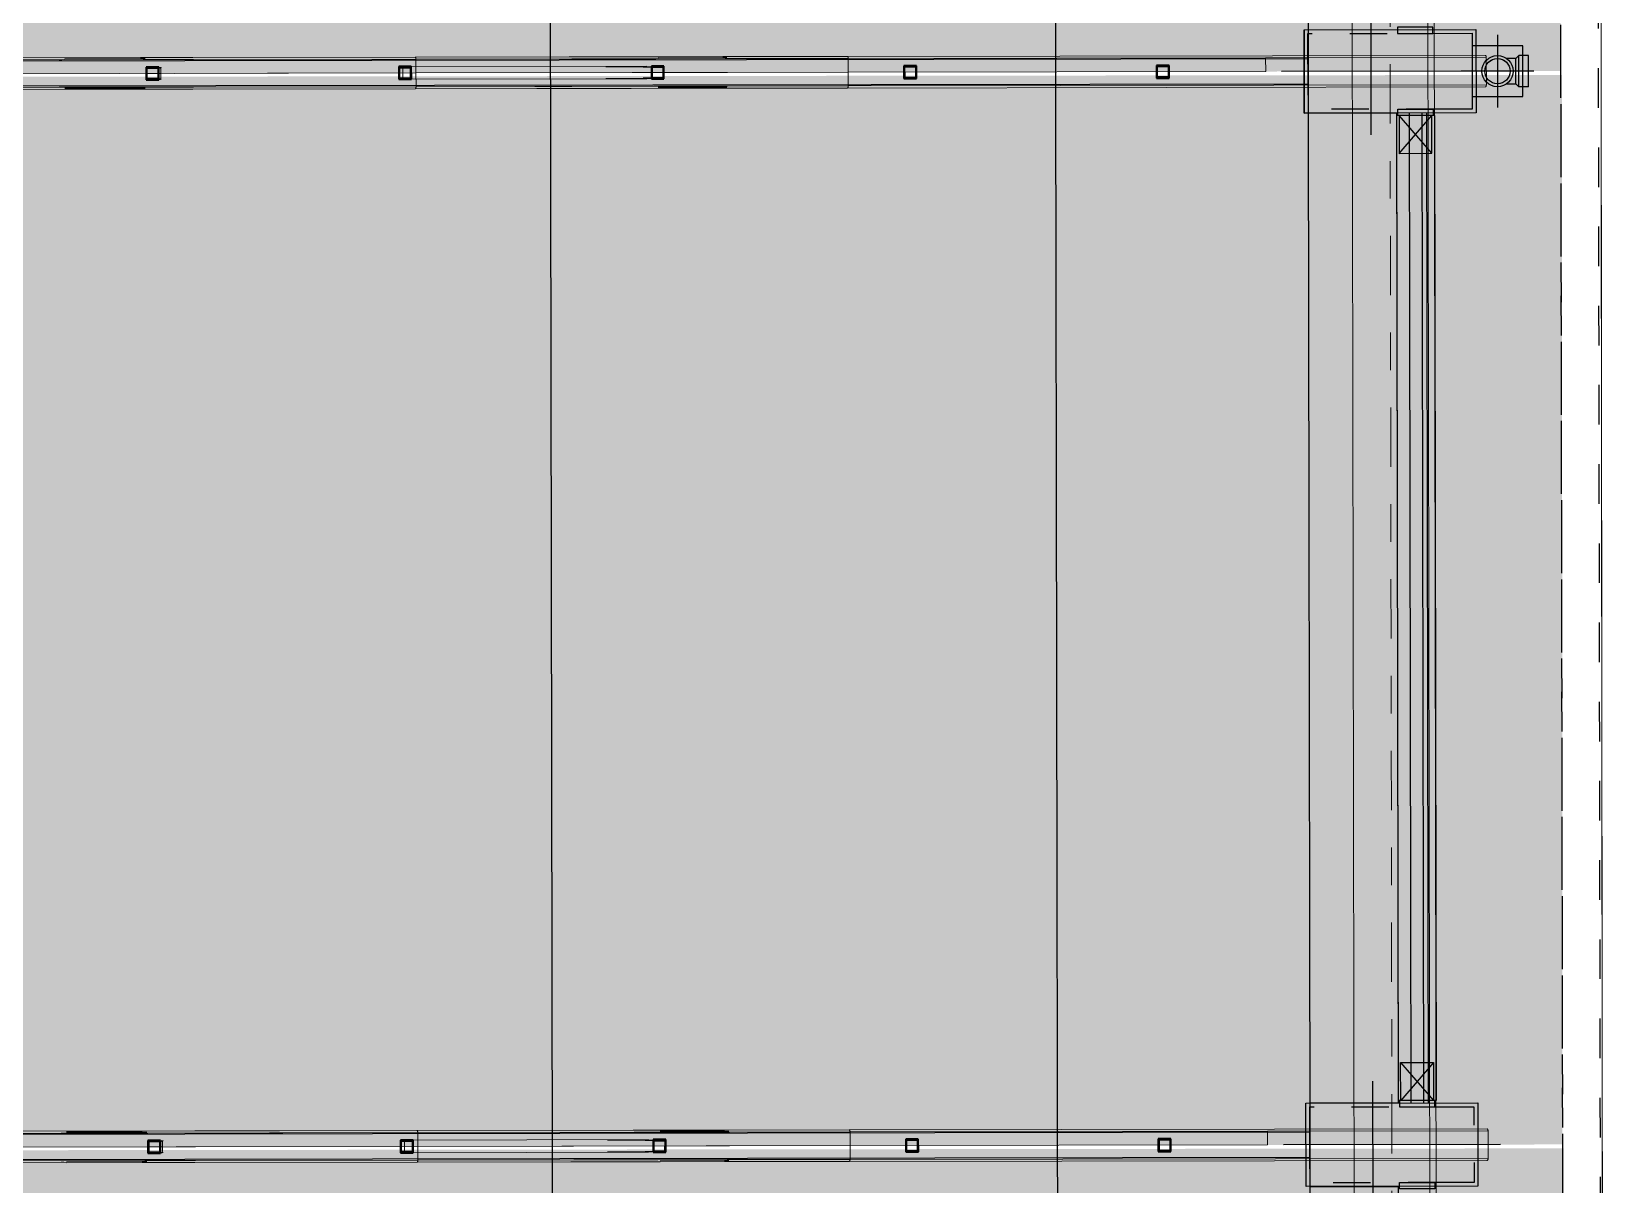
# Model space of a CAD drawing. Header units: inches. Extents: x 1693 to 10990, y 1878 to 5055.
# Drawn here: x 10313.931 to 10318.132, y 4345.15 to 4348.232 of the extents above; entities that cross this region are included whole.
import ezdxf

# ---------------------------------------------------------------- set-up
doc = ezdxf.new("R2010")
doc.units = ezdxf.units.IN
for name, pattern in [('CENTER2', [1.125, 0.75, -0.125, 0.125, -0.125]), ('Punto & Raya', [0.335139, 0.176389, -0.088194, 0, -0.070556]), ('Punto & Rayas', [0.335139, 0.15875, -0.088194, 0, -0.088194]), ('Rayas', [0.211667, 0.105833, -0.105833]), ('Rayas Pequeñas', [0.141111, 0.070556, -0.070556])]:
    doc.linetypes.add(name, pattern=pattern)
for name, color, linetype, lineweight, true_color in [('BLOQUE A-VIGAS_Pluma_Nº__69', 7, 'Continuous', 5, 0x71cebe), ('BLOQUE A-VIGAS_Pluma_Nº__90', 7, 'Continuous', 5, 0x00bfbf), ('BLOQUE E-MOBILIARIO_Pluma_Nº__28', 7, 'Continuous', 35, 0xa80f02), ('CUBIERTA CALAMINON Y TRANSLUCIDO_Pluma_Nº__4', 7, 'Continuous', 13, 0x029e21), ('CUBIERTA CALAMINON Y TRANSLUCIDO_Pluma_Nº__92', 7, 'Continuous', 13, 0xbf8080)]:
    doc.layers.add(name, color=color, linetype=linetype, lineweight=lineweight, true_color=true_color)
doc.layers.add('BLOQUE E-MOBILIARIO', color=7, linetype='Continuous')
doc.layers.add('CUBIERTA CALAMINON Y TRANSLUCIDO_Pluma_Nº__19', color=255, linetype='Continuous', lineweight=0)
doc.layers.add('CUBIERTA CALAMINON Y TRANSLUCIDO_Pluma_Nº__60', color=230, linetype='Continuous', lineweight=25)
pattern_1 = [(45, (0, 0), (-0.079549513, 0.079549513), []), (45, (-0.02652, 0.02652), (-0.079549513, 0.079549513), [])]

# ---------------------------------------------------------------- blocks, each defined once
blk = doc.blocks.new('SHS Conf en Caliente V 23[315]', base_point=(-5.8898, -424.4102))
at = {"layer": 'BLOQUE E-MOBILIARIO', "linetype": 'Continuous', "lineweight": 0, "true_color": 0xffffff}
h = blk.add_hatch(dxfattribs=at)
h.set_pattern_fill('ACERO', style=0, pattern_type=2)
h.set_pattern_definition(pattern_1)
h.paths.add_polyline_path([(-5.858, -424.3947), (-5.9054, -424.3785), (-5.9215, -424.4258), (-5.8742, -424.442)])
h.paths.add_polyline_path([(-5.8619, -424.3965), (-5.8761, -424.4382), (-5.9177, -424.4239), (-5.9035, -424.3823)], flags=0)
at = {"layer": 'BLOQUE E-MOBILIARIO_Pluma_Nº__28', "color": 14, "linetype": 'Rayas Pequeñas', "lineweight": 35, "true_color": 0xa80f02}
for p, q in [((-5.9054, -424.3785), (-5.9215, -424.4258)), ((-5.9177, -424.4239), (-5.9035, -424.3823)), ((-5.858, -424.3947), (-5.9054, -424.3785)), ((-5.9035, -424.3823), (-5.8619, -424.3965)), ((-5.8619, -424.3965), (-5.8761, -424.4382)), ((-5.8742, -424.442), (-5.858, -424.3947)), ((-5.9215, -424.4258), (-5.8742, -424.442)), ((-5.8761, -424.4382), (-5.9177, -424.4239))]:
    blk.add_line(p, q, dxfattribs=at)
blk = doc.blocks.new('SHS Conf en Caliente V 23[316]', base_point=(-4.9434, -424.7334))
at = {"layer": 'BLOQUE E-MOBILIARIO', "linetype": 'Continuous', "lineweight": 0, "true_color": 0xffffff}
h = blk.add_hatch(dxfattribs=at)
h.set_pattern_fill('ACERO', style=0, pattern_type=2)
h.set_pattern_definition(pattern_1)
h.paths.add_polyline_path([(-4.9117, -424.7178), (-4.959, -424.7016), (-4.9752, -424.7489), (-4.9278, -424.7651)])
h.paths.add_polyline_path([(-4.9155, -424.7196), (-4.9297, -424.7613), (-4.9714, -424.7471), (-4.9571, -424.7054)], flags=0)
at = {"layer": 'BLOQUE E-MOBILIARIO_Pluma_Nº__28', "color": 14, "linetype": 'Rayas Pequeñas', "lineweight": 35, "true_color": 0xa80f02}
for p, q in [((-4.959, -424.7016), (-4.9752, -424.7489)), ((-4.9714, -424.7471), (-4.9571, -424.7054)), ((-4.9117, -424.7178), (-4.959, -424.7016)), ((-4.9571, -424.7054), (-4.9155, -424.7196)), ((-4.9155, -424.7196), (-4.9297, -424.7613)), ((-4.9278, -424.7651), (-4.9117, -424.7178)), ((-4.9752, -424.7489), (-4.9278, -424.7651)), ((-4.9297, -424.7613), (-4.9714, -424.7471))]:
    blk.add_line(p, q, dxfattribs=at)
blk = doc.blocks.new('SHS Conf en Caliente V 23[317]', base_point=(-3.9971, -425.0565))
at = {"layer": 'BLOQUE E-MOBILIARIO', "linetype": 'Continuous', "lineweight": 0, "true_color": 0xffffff}
h = blk.add_hatch(dxfattribs=at)
h.set_pattern_fill('ACERO', style=0, pattern_type=2)
h.set_pattern_definition(pattern_1)
h.paths.add_polyline_path([(-3.9653, -425.0409), (-4.0126, -425.0248), (-4.0288, -425.0721), (-3.9815, -425.0882)])
h.paths.add_polyline_path([(-3.9691, -425.0428), (-3.9834, -425.0844), (-4.025, -425.0702), (-4.0108, -425.0286)], flags=0)
at = {"layer": 'BLOQUE E-MOBILIARIO_Pluma_Nº__28', "color": 14, "linetype": 'Rayas Pequeñas', "lineweight": 35, "true_color": 0xa80f02}
for p, q in [((-4.0126, -425.0248), (-4.0288, -425.0721)), ((-4.025, -425.0702), (-4.0108, -425.0286)), ((-3.9653, -425.0409), (-4.0126, -425.0248)), ((-4.0108, -425.0286), (-3.9691, -425.0428)), ((-4.0288, -425.0721), (-3.9815, -425.0882)), ((-3.9834, -425.0844), (-4.025, -425.0702)), ((-3.9691, -425.0428), (-3.9834, -425.0844)), ((-3.9815, -425.0882), (-3.9653, -425.0409))]:
    blk.add_line(p, q, dxfattribs=at)
blk = doc.blocks.new('SHS Conf en Caliente V 23[318]', base_point=(-3.0507, -425.3796))
at = {"layer": 'BLOQUE E-MOBILIARIO', "linetype": 'Continuous', "lineweight": 0, "true_color": 0xffffff}
h = blk.add_hatch(dxfattribs=at)
h.set_pattern_fill('ACERO', style=0, pattern_type=2)
h.set_pattern_definition(pattern_1)
h.paths.add_polyline_path([(-3.019, -425.364), (-3.0663, -425.3479), (-3.0825, -425.3952), (-3.0351, -425.4114)])
h.paths.add_polyline_path([(-3.0228, -425.3659), (-3.037, -425.4075), (-3.0786, -425.3933), (-3.0644, -425.3517)], flags=0)
at = {"layer": 'BLOQUE E-MOBILIARIO_Pluma_Nº__28', "color": 14, "linetype": 'Rayas Pequeñas', "lineweight": 35, "true_color": 0xa80f02}
for p, q in [((-3.0663, -425.3479), (-3.0825, -425.3952)), ((-3.019, -425.364), (-3.0663, -425.3479)), ((-3.0825, -425.3952), (-3.0351, -425.4114)), ((-3.0786, -425.3933), (-3.0644, -425.3517)), ((-3.037, -425.4075), (-3.0786, -425.3933)), ((-3.0644, -425.3517), (-3.0228, -425.3659)), ((-3.0228, -425.3659), (-3.037, -425.4075)), ((-3.0351, -425.4114), (-3.019, -425.364))]:
    blk.add_line(p, q, dxfattribs=at)
blk = doc.blocks.new('SHS Conf en Caliente V 23[319]', base_point=(-2.1044, -425.7027))
at = {"layer": 'BLOQUE E-MOBILIARIO', "linetype": 'Continuous', "lineweight": 0, "true_color": 0xffffff}
h = blk.add_hatch(dxfattribs=at)
h.set_pattern_fill('ACERO', style=0, pattern_type=2)
h.set_pattern_definition(pattern_1)
h.paths.add_polyline_path([(-2.0726, -425.6872), (-2.1199, -425.671), (-2.1361, -425.7183), (-2.0888, -425.7345)])
h.paths.add_polyline_path([(-2.0764, -425.689), (-2.0906, -425.7307), (-2.1323, -425.7165), (-2.1181, -425.6748)], flags=0)
at = {"layer": 'BLOQUE E-MOBILIARIO_Pluma_Nº__28', "color": 14, "linetype": 'Rayas Pequeñas', "lineweight": 35, "true_color": 0xa80f02}
for p, q in [((-2.1199, -425.671), (-2.1361, -425.7183)), ((-2.1361, -425.7183), (-2.0888, -425.7345)), ((-2.1323, -425.7165), (-2.1181, -425.6748)), ((-2.0906, -425.7307), (-2.1323, -425.7165)), ((-2.0726, -425.6872), (-2.1199, -425.671)), ((-2.1181, -425.6748), (-2.0764, -425.689)), ((-2.0764, -425.689), (-2.0906, -425.7307)), ((-2.0888, -425.7345), (-2.0726, -425.6872))]:
    blk.add_line(p, q, dxfattribs=at)
blk = doc.blocks.new('SHS Conf en Caliente V 23[344]', base_point=(-7.2631, -428.4322))
at = {"layer": 'BLOQUE E-MOBILIARIO', "linetype": 'Continuous', "lineweight": 0, "true_color": 0xffffff}
h = blk.add_hatch(dxfattribs=at)
h.set_pattern_fill('ACERO', style=0, pattern_type=2)
h.set_pattern_definition(pattern_1)
h.paths.add_polyline_path([(-7.2313, -428.4167), (-7.2787, -428.4005), (-7.2948, -428.4478), (-7.2475, -428.464)])
h.paths.add_polyline_path([(-7.2351, -428.4185), (-7.2494, -428.4602), (-7.291, -428.446), (-7.2768, -428.4043)], flags=0)
at = {"layer": 'BLOQUE E-MOBILIARIO_Pluma_Nº__28', "color": 14, "linetype": 'Rayas Pequeñas', "lineweight": 35, "true_color": 0xa80f02}
for p, q in [((-7.2787, -428.4005), (-7.2948, -428.4478)), ((-7.2313, -428.4167), (-7.2787, -428.4005)), ((-7.2948, -428.4478), (-7.2475, -428.464)), ((-7.291, -428.446), (-7.2768, -428.4043)), ((-7.2494, -428.4602), (-7.291, -428.446)), ((-7.2768, -428.4043), (-7.2351, -428.4185)), ((-7.2351, -428.4185), (-7.2494, -428.4602)), ((-7.2475, -428.464), (-7.2313, -428.4167))]:
    blk.add_line(p, q, dxfattribs=at)
blk = doc.blocks.new('SHS Conf en Caliente V 23[345]', base_point=(-6.3167, -428.7554))
at = {"layer": 'BLOQUE E-MOBILIARIO', "linetype": 'Continuous', "lineweight": 0, "true_color": 0xffffff}
h = blk.add_hatch(dxfattribs=at)
h.set_pattern_fill('ACERO', style=0, pattern_type=2)
h.set_pattern_definition(pattern_1)
h.paths.add_polyline_path([(-6.285, -428.7398), (-6.3323, -428.7236), (-6.3485, -428.7709), (-6.3011, -428.7871)])
h.paths.add_polyline_path([(-6.2888, -428.7417), (-6.303, -428.7833), (-6.3446, -428.7691), (-6.3304, -428.7274)], flags=0)
at = {"layer": 'BLOQUE E-MOBILIARIO_Pluma_Nº__28', "color": 14, "linetype": 'Rayas Pequeñas', "lineweight": 35, "true_color": 0xa80f02}
for p, q in [((-6.3323, -428.7236), (-6.3485, -428.7709)), ((-6.3485, -428.7709), (-6.3011, -428.7871)), ((-6.3446, -428.7691), (-6.3304, -428.7274)), ((-6.303, -428.7833), (-6.3446, -428.7691)), ((-6.285, -428.7398), (-6.3323, -428.7236)), ((-6.3304, -428.7274), (-6.2888, -428.7417)), ((-6.2888, -428.7417), (-6.303, -428.7833)), ((-6.3011, -428.7871), (-6.285, -428.7398))]:
    blk.add_line(p, q, dxfattribs=at)
blk = doc.blocks.new('SHS Conf en Caliente V 23[346]', base_point=(-5.3704, -429.0785))
at = {"layer": 'BLOQUE E-MOBILIARIO', "linetype": 'Continuous', "lineweight": 0, "true_color": 0xffffff}
h = blk.add_hatch(dxfattribs=at)
h.set_pattern_fill('ACERO', style=0, pattern_type=2)
h.set_pattern_definition(pattern_1)
h.paths.add_polyline_path([(-5.3386, -429.0629), (-5.3859, -429.0468), (-5.4021, -429.0941), (-5.3548, -429.1102)])
h.paths.add_polyline_path([(-5.3424, -429.0648), (-5.3567, -429.1064), (-5.3983, -429.0922), (-5.3841, -429.0506)], flags=0)
at = {"layer": 'BLOQUE E-MOBILIARIO_Pluma_Nº__28', "color": 14, "linetype": 'Rayas Pequeñas', "lineweight": 35, "true_color": 0xa80f02}
for p, q in [((-5.3859, -429.0468), (-5.4021, -429.0941)), ((-5.3983, -429.0922), (-5.3841, -429.0506)), ((-5.3386, -429.0629), (-5.3859, -429.0468)), ((-5.3841, -429.0506), (-5.3424, -429.0648)), ((-5.3424, -429.0648), (-5.3567, -429.1064)), ((-5.3548, -429.1102), (-5.3386, -429.0629)), ((-5.4021, -429.0941), (-5.3548, -429.1102)), ((-5.3567, -429.1064), (-5.3983, -429.0922))]:
    blk.add_line(p, q, dxfattribs=at)
blk = doc.blocks.new('SHS Conf en Caliente V 23[347]', base_point=(-4.424, -429.4016))
at = {"layer": 'BLOQUE E-MOBILIARIO', "linetype": 'Continuous', "lineweight": 0, "true_color": 0xffffff}
h = blk.add_hatch(dxfattribs=at)
h.set_pattern_fill('ACERO', style=0, pattern_type=2)
h.set_pattern_definition(pattern_1)
h.paths.add_polyline_path([(-4.3923, -429.386), (-4.4396, -429.3699), (-4.4557, -429.4172), (-4.4084, -429.4334)])
h.paths.add_polyline_path([(-4.3961, -429.3879), (-4.4103, -429.4296), (-4.4519, -429.4153), (-4.4377, -429.3737)], flags=0)
at = {"layer": 'BLOQUE E-MOBILIARIO_Pluma_Nº__28', "color": 14, "linetype": 'Rayas Pequeñas', "lineweight": 35, "true_color": 0xa80f02}
for p, q in [((-4.4396, -429.3699), (-4.4557, -429.4172)), ((-4.4519, -429.4153), (-4.4377, -429.3737)), ((-4.3923, -429.386), (-4.4396, -429.3699)), ((-4.4377, -429.3737), (-4.3961, -429.3879)), ((-4.3961, -429.3879), (-4.4103, -429.4296)), ((-4.4084, -429.4334), (-4.3923, -429.386)), ((-4.4557, -429.4172), (-4.4084, -429.4334)), ((-4.4103, -429.4296), (-4.4519, -429.4153))]:
    blk.add_line(p, q, dxfattribs=at)
blk = doc.blocks.new('SHS Conf en Caliente V 23[348]', base_point=(-3.4777, -429.7248))
at = {"layer": 'BLOQUE E-MOBILIARIO', "linetype": 'Continuous', "lineweight": 0, "true_color": 0xffffff}
h = blk.add_hatch(dxfattribs=at)
h.set_pattern_fill('ACERO', style=0, pattern_type=2)
h.set_pattern_definition(pattern_1)
h.paths.add_polyline_path([(-3.4459, -429.7092), (-3.4932, -429.693), (-3.5094, -429.7403), (-3.4621, -429.7565)])
h.paths.add_polyline_path([(-3.4497, -429.711), (-3.4639, -429.7527), (-3.5056, -429.7385), (-3.4914, -429.6968)], flags=0)
at = {"layer": 'BLOQUE E-MOBILIARIO_Pluma_Nº__28', "color": 14, "linetype": 'Rayas Pequeñas', "lineweight": 35, "true_color": 0xa80f02}
for p, q in [((-3.4932, -429.693), (-3.5094, -429.7403)), ((-3.5056, -429.7385), (-3.4914, -429.6968)), ((-3.4459, -429.7092), (-3.4932, -429.693)), ((-3.4914, -429.6968), (-3.4497, -429.711)), ((-3.5094, -429.7403), (-3.4621, -429.7565)), ((-3.4639, -429.7527), (-3.5056, -429.7385)), ((-3.4497, -429.711), (-3.4639, -429.7527)), ((-3.4621, -429.7565), (-3.4459, -429.7092))]:
    blk.add_line(p, q, dxfattribs=at)

msp = doc.modelspace()

# ---------------------------------------------------------------- hatches: boundary and pattern name
at = {"layer": 'CUBIERTA CALAMINON Y TRANSLUCIDO_Pluma_Nº__19', "linetype": 'Continuous', "lineweight": 0}
h = msp.add_hatch(color=255, dxfattribs=at)
h.set_gradient(color1=(199, 200, 202), color2=(0, 0, 0), one_color=1, name='INVCYLINDER')
h.paths.add_polyline_path([(10295.9795, 4350.9586), (10295.9778, 4348.0896), (10318.0177, 4348.1264), (10318.0165, 4350.9848)])
h = msp.add_hatch(color=255, dxfattribs=at)
h.set_gradient(color1=(255, 255, 255), color2=(0, 0, 0), one_color=1, name='INVCYLINDER')
h.paths.add_polyline_path([(10295.9843, 4348.0896), (10295.9826, 4345.2207), (10318.0225, 4345.2575), (10318.0213, 4348.1159)])
h = msp.add_hatch(color=255, dxfattribs=at)
h.set_gradient(color1=(199, 200, 202), color2=(0, 0, 0), one_color=1, name='INVCYLINDER')
h.paths.add_polyline_path([(10295.9891, 4345.2207), (10295.9874, 4342.3518), (10318.0273, 4342.3886), (10318.0261, 4345.247)])

# ---------------------------------------------------------------- linework, layer by layer
at = {"layer": 'BLOQUE A-VIGAS_Pluma_Nº__69', "color": 123, "linetype": 'Punto & Rayas', "lineweight": 5, "true_color": 0x71cebe}
msp.add_line((10317.5191, 4373.8346), (10317.5718, 4342.2764), dxfattribs=at)
at = {"layer": 'BLOQUE A-VIGAS_Pluma_Nº__90', "color": 132, "linetype": 'Continuous', "lineweight": 5, "true_color": 0x00bfbf}
for p, q in [((10317.4179, 4373.8344), (10317.4705, 4342.2763)), ((10317.6204, 4373.8348), (10317.6731, 4342.2766))]:
    msp.add_line(p, q, dxfattribs=at)
at = {"layer": 'CUBIERTA CALAMINON Y TRANSLUCIDO_Pluma_Nº__4', "color": 104, "linetype": 'Continuous', "lineweight": 5, "true_color": 0x029e21, "flags": 128}
for points in [[(10317.8164, 4348.1683), (10316.1113, 4348.1654), (10314.9565, 4348.1635), (10313.7675, 4348.1615), (10312.5496, 4348.1595), (10311.3086, 4348.1574), (10310.0501, 4348.1553), (10308.78, 4348.1532), (10307.5039, 4348.151), (10306.2278, 4348.1489), (10304.9577, 4348.1468), (10303.6992, 4348.1447), (10302.4582, 4348.1426), (10301.2403, 4348.1406), (10300.0513, 4348.1386), (10298.8965, 4348.1367), (10297.1914, 4348.1338)], [(10317.8164, 4348.1683), (10316.1113, 4348.1654), (10315.7787, 4348.1649)], [(10317.8166, 4348.0839), (10317.8171, 4348.084), (10317.8176, 4348.0843), (10317.818, 4348.0848), (10317.8184, 4348.0855), (10317.8187, 4348.0863), (10317.819, 4348.0872), (10317.8191, 4348.0882), (10317.8192, 4348.0893), (10317.819, 4348.1629), (10317.819, 4348.1639), (10317.8188, 4348.1649), (10317.8186, 4348.1659), (10317.8183, 4348.1667), (10317.8179, 4348.1674), (10317.8174, 4348.1679), (10317.8169, 4348.1682), (10317.8164, 4348.1683)], [(10317.8166, 4348.0839), (10317.8171, 4348.084), (10317.8176, 4348.0843), (10317.818, 4348.0848), (10317.8184, 4348.0855), (10317.8187, 4348.0863), (10317.819, 4348.0872), (10317.8191, 4348.0882), (10317.8192, 4348.0893), (10317.819, 4348.1629), (10317.819, 4348.1639), (10317.8188, 4348.1649), (10317.8186, 4348.1659), (10317.8183, 4348.1667), (10317.8179, 4348.1674), (10317.8174, 4348.1679), (10317.8169, 4348.1682), (10317.8164, 4348.1683)], [(10297.1888, 4348.1284), (10297.7784, 4348.1294), (10298.894, 4348.1313), (10300.0491, 4348.1332), (10301.2385, 4348.1352), (10302.4567, 4348.1372), (10303.6981, 4348.1393), (10304.9569, 4348.1414), (10306.2275, 4348.1435), (10307.5039, 4348.1456), (10308.7803, 4348.1478), (10310.0509, 4348.1499), (10311.3097, 4348.152), (10312.5511, 4348.1541), (10313.7693, 4348.1561), (10314.9587, 4348.1581), (10316.1138, 4348.16), (10317.2294, 4348.1619), (10317.819, 4348.1629)], [(10315.7913, 4348.1595), (10314.9587, 4348.1581), (10313.7693, 4348.1561), (10312.5511, 4348.1541), (10311.3097, 4348.152), (10310.0509, 4348.1499), (10308.7803, 4348.1478), (10307.5039, 4348.1456), (10306.2275, 4348.1435), (10304.9569, 4348.1414), (10303.6981, 4348.1393), (10302.4567, 4348.1372), (10301.2385, 4348.1352), (10300.0491, 4348.1332), (10299.2165, 4348.1318)], [(10315.7787, 4348.1649), (10314.9565, 4348.1635), (10313.7675, 4348.1615), (10312.5496, 4348.1595), (10311.3086, 4348.1574), (10310.0501, 4348.1553), (10308.78, 4348.1532), (10307.5039, 4348.151), (10306.2278, 4348.1489), (10304.9577, 4348.1468), (10303.6992, 4348.1447), (10302.4582, 4348.1426), (10301.2403, 4348.1406), (10300.0513, 4348.1386), (10299.2291, 4348.1372)], [(10317.2295, 4348.1251), (10316.1139, 4348.1232), (10314.9587, 4348.1213), (10313.7693, 4348.1193), (10312.5512, 4348.1173), (10311.3098, 4348.1152), (10310.0509, 4348.1131), (10308.7804, 4348.111), (10307.5175, 4348.1089)], [(10314.0126, 4348.1565), (10314.0052, 4348.1565)], [(10314.2294, 4348.1569), (10314.0126, 4348.1565)], [(10314.222, 4348.1623), (10314.02, 4348.1619)], [(10314.222, 4348.1596), (10314.02, 4348.1592)], [(10315.6062, 4348.1646), (10314.9565, 4348.1635), (10314.222, 4348.1623)], [(10314.2348, 4348.1596), (10314.222, 4348.1596)], [(10314.2368, 4348.1569), (10314.2294, 4348.1569)], [(10315.5935, 4348.1592), (10314.9587, 4348.1581), (10314.2368, 4348.1569)], [(10314.2497, 4348.137), (10314.2526, 4348.137)], [(10314.2526, 4348.135), (10314.2497, 4348.135)], [(10314.2526, 4348.135), (10314.2526, 4348.137)], [(10314.2544, 4348.137), (10314.2544, 4348.135)], [(10314.2599, 4348.137), (10314.2612, 4348.1358)], [(10314.2612, 4348.1358), (10314.2613, 4348.135)], [(10314.2743, 4348.1359), (10314.2707, 4348.137)], [(10314.274, 4348.137), (10314.2776, 4348.1359)], [(10314.2758, 4348.1344), (10314.274, 4348.135)], [(10314.2747, 4348.135), (10314.2743, 4348.1359)], [(10314.2765, 4348.133), (10314.2758, 4348.1344)], [(10314.2766, 4348.1073), (10314.2766, 4348.1202), (10314.2765, 4348.133)], [(10314.2776, 4348.1359), (10314.2781, 4348.135)], [(10314.9236, 4348.1056), (10314.9231, 4348.1084), (10314.9231, 4348.1341), (10314.9235, 4348.1369)], [(10314.9235, 4348.1369), (10314.9246, 4348.1381)], [(10315.5754, 4348.1392), (10314.9246, 4348.1381)], [(10314.9565, 4348.1635), (10314.9569, 4348.1634), (10314.9573, 4348.1631), (10314.9577, 4348.1626), (10314.958, 4348.1619), (10314.9583, 4348.1611), (10314.9585, 4348.1602), (10314.9586, 4348.1591), (10314.9587, 4348.1581), (10314.9587, 4348.1382)], [(10314.9565, 4348.1635), (10314.9569, 4348.1634), (10314.9573, 4348.1631), (10314.9577, 4348.1626), (10314.958, 4348.1619), (10314.9583, 4348.1611), (10314.9585, 4348.1602), (10314.9586, 4348.1591), (10314.9587, 4348.1581), (10314.9587, 4348.1213), (10314.9588, 4348.0845), (10314.9588, 4348.0835), (10314.9586, 4348.0824), (10314.9584, 4348.0815), (10314.9582, 4348.0807), (10314.9579, 4348.08), (10314.9575, 4348.0795), (10314.9571, 4348.0792), (10314.9567, 4348.0791)], [(10314.9565, 4348.1635), (10314.9569, 4348.1634), (10314.9573, 4348.1631), (10314.9577, 4348.1626), (10314.958, 4348.1619), (10314.9583, 4348.1611), (10314.9585, 4348.1602), (10314.9586, 4348.1591), (10314.9587, 4348.1581), (10314.9587, 4348.1213), (10314.9588, 4348.0845), (10314.9588, 4348.0835), (10314.9586, 4348.0824), (10314.9584, 4348.0815), (10314.9582, 4348.0807), (10314.9579, 4348.08), (10314.9575, 4348.0795), (10314.9571, 4348.0792), (10314.9567, 4348.0791)], [(10315.5678, 4348.138), (10315.4659, 4348.1378)], [(10315.5716, 4348.1366), (10315.5662, 4348.1366)], [(10315.5754, 4348.1372), (10315.5668, 4348.1372)], [(10315.6036, 4348.1381), (10315.5678, 4348.138)], [(10315.5935, 4348.1366), (10315.5716, 4348.1366)], [(10315.5998, 4348.1592), (10315.5935, 4348.1592)], [(10315.5999, 4348.1393), (10315.5935, 4348.1392)], [(10315.5935, 4348.1372), (10315.5999, 4348.1372)], [(10315.785, 4348.1595), (10315.5998, 4348.1592)], [(10315.6044, 4348.1393), (10315.6036, 4348.1393)], [(10315.6036, 4348.1372), (10315.6044, 4348.1372)], [(10315.6044, 4348.1393), (10315.6044, 4348.1372)], [(10315.7787, 4348.1649), (10315.6062, 4348.1646)], [(10315.7787, 4348.1622), (10315.6062, 4348.1619)], [(10315.7896, 4348.1622), (10315.7787, 4348.1622)], [(10315.7913, 4348.1595), (10315.785, 4348.1595)], [(10315.7913, 4348.1595), (10316.1138, 4348.16), (10317.2294, 4348.1619), (10317.819, 4348.1629)], [(10317.2295, 4348.1251), (10316.1139, 4348.1232), (10315.7914, 4348.1227)], [(10316.1113, 4348.1654), (10316.1118, 4348.1653), (10316.1123, 4348.165), (10316.1127, 4348.1645), (10316.1131, 4348.1638), (10316.1134, 4348.163), (10316.1136, 4348.1621), (10316.1138, 4348.1611), (10316.1138, 4348.16), (10316.1139, 4348.1232), (10316.1139, 4348.0864), (10316.1139, 4348.0854), (10316.1138, 4348.0844), (10316.1135, 4348.0834), (10316.1132, 4348.0826), (10316.1129, 4348.082), (10316.1124, 4348.0815), (10316.112, 4348.0811), (10316.1115, 4348.081)], [(10316.1113, 4348.1654), (10316.1118, 4348.1653), (10316.1123, 4348.165), (10316.1127, 4348.1645), (10316.1131, 4348.1638), (10316.1134, 4348.163), (10316.1136, 4348.1621), (10316.1138, 4348.1611), (10316.1138, 4348.16), (10316.1139, 4348.1232), (10316.1139, 4348.0864), (10316.1139, 4348.0854), (10316.1138, 4348.0844), (10316.1135, 4348.0834), (10316.1132, 4348.0826), (10316.1129, 4348.082), (10316.1124, 4348.0815), (10316.112, 4348.0811), (10316.1115, 4348.081)], [(10317.2295, 4348.1251), (10317.2294, 4348.1619)], [(10317.2295, 4348.1251), (10317.2294, 4348.1619)], [(10317.8192, 4348.0893), (10316.1139, 4348.0864), (10314.9588, 4348.0845), (10313.7694, 4348.0825), (10312.5512, 4348.0805), (10311.3099, 4348.0784), (10310.051, 4348.0763), (10308.7805, 4348.0742), (10307.504, 4348.0721), (10306.2276, 4348.0699), (10304.9571, 4348.0678), (10303.6982, 4348.0657), (10302.4568, 4348.0636), (10301.2387, 4348.0616), (10300.0493, 4348.0596), (10298.8941, 4348.0577), (10297.1889, 4348.0548)], [(10317.8166, 4348.0839), (10316.1115, 4348.081), (10314.9567, 4348.0791), (10313.7676, 4348.0771), (10312.5498, 4348.0751), (10311.3088, 4348.073), (10310.0503, 4348.0709), (10308.7801, 4348.0688), (10307.504, 4348.0667), (10306.228, 4348.0645), (10304.9578, 4348.0624), (10303.6993, 4348.0603), (10302.4583, 4348.0582), (10301.2405, 4348.0562), (10300.0514, 4348.0542), (10298.8966, 4348.0523), (10297.1915, 4348.0494)], [(10315.7915, 4348.0859), (10314.9588, 4348.0845), (10313.7694, 4348.0825), (10312.5512, 4348.0805), (10311.3099, 4348.0784), (10310.051, 4348.0763), (10308.7805, 4348.0742), (10307.504, 4348.0721), (10306.2276, 4348.0699), (10304.9571, 4348.0678), (10303.6982, 4348.0657), (10302.4568, 4348.0636), (10301.2387, 4348.0616), (10300.0493, 4348.0596), (10299.2166, 4348.0582)], [(10315.7914, 4348.1227), (10314.9587, 4348.1213), (10313.7693, 4348.1193), (10312.5512, 4348.1173), (10311.3098, 4348.1152), (10310.0509, 4348.1131), (10308.7804, 4348.111), (10307.5175, 4348.1089)], [(10314.0127, 4348.0829), (10314.0053, 4348.0829)], [(10314.2295, 4348.0833), (10314.0127, 4348.0829)], [(10314.237, 4348.0833), (10314.2295, 4348.0833)], [(10314.2766, 4348.1202), (10314.2369, 4348.1201)], [(10315.5936, 4348.0856), (10314.9588, 4348.0845), (10314.237, 4348.0833)], [(10314.2497, 4348.1053), (10314.2527, 4348.1053)], [(10314.2527, 4348.1033), (10314.2497, 4348.1032)], [(10314.2527, 4348.1033), (10314.2527, 4348.1053)], [(10314.2544, 4348.1033), (10314.2544, 4348.1053)], [(10314.2612, 4348.1045), (10314.26, 4348.1033)], [(10314.2614, 4348.1053), (10314.2612, 4348.1045)], [(10314.2707, 4348.1033), (10314.2743, 4348.1045)], [(10314.274, 4348.1053), (10314.2758, 4348.1059)], [(10314.2777, 4348.1045), (10314.274, 4348.1033)], [(10314.2743, 4348.1045), (10314.2748, 4348.1053)], [(10314.2758, 4348.1059), (10314.2766, 4348.1073)], [(10314.2781, 4348.1053), (10314.2777, 4348.1045)], [(10314.9231, 4348.1212), (10314.3134, 4348.1202)], [(10314.9247, 4348.1044), (10314.9236, 4348.1056)], [(10315.5755, 4348.1055), (10314.9247, 4348.1044)], [(10314.9588, 4348.1044), (10314.9588, 4348.0845), (10314.9588, 4348.0835), (10314.9586, 4348.0824), (10314.9584, 4348.0815), (10314.9582, 4348.0807), (10314.9579, 4348.08), (10314.9575, 4348.0795), (10314.9571, 4348.0792), (10314.9567, 4348.0791)], [(10315.5678, 4348.1066), (10315.466, 4348.1065)], [(10315.5717, 4348.1081), (10315.5662, 4348.1081)], [(10315.5755, 4348.1075), (10315.5669, 4348.1075)], [(10315.6036, 4348.1067), (10315.5678, 4348.1066)], [(10315.5936, 4348.1081), (10315.5717, 4348.1081)], [(10315.5999, 4348.1075), (10315.5936, 4348.1075)], [(10315.5936, 4348.1055), (10315.5999, 4348.1055)], [(10315.6, 4348.0856), (10315.5936, 4348.0856)], [(10315.7851, 4348.0859), (10315.6, 4348.0856)], [(10315.6045, 4348.1075), (10315.6036, 4348.1075)], [(10315.6036, 4348.1055), (10315.6045, 4348.1055)], [(10315.6045, 4348.1075), (10315.6045, 4348.1055)], [(10315.7788, 4348.0832), (10315.6063, 4348.0829)], [(10317.8166, 4348.0839), (10316.1115, 4348.081), (10315.7788, 4348.0805)], [(10315.7897, 4348.0832), (10315.7788, 4348.0832)], [(10315.7915, 4348.0859), (10315.7851, 4348.0859)], [(10317.8192, 4348.0893), (10316.1139, 4348.0864), (10315.7915, 4348.0859)], [(10315.7788, 4348.0805), (10314.9567, 4348.0791), (10313.7676, 4348.0771), (10312.5498, 4348.0751), (10311.3088, 4348.073), (10310.0503, 4348.0709), (10308.7801, 4348.0688), (10307.504, 4348.0667), (10306.228, 4348.0645), (10304.9578, 4348.0624), (10303.6993, 4348.0603), (10302.4583, 4348.0582), (10301.2405, 4348.0562), (10300.0514, 4348.0542), (10299.2293, 4348.0528)], [(10314.2221, 4348.0806), (10314.0202, 4348.0802)], [(10314.2221, 4348.0779), (10314.0202, 4348.0775)], [(10314.2349, 4348.0806), (10314.2221, 4348.0806)], [(10315.6063, 4348.0802), (10314.9567, 4348.0791), (10314.2221, 4348.0779)], [(10315.7788, 4348.0805), (10315.6063, 4348.0802)], [(10297.1936, 4345.2595), (10297.7832, 4345.2605), (10298.8988, 4345.2623), (10300.0539, 4345.2643), (10301.2433, 4345.2663), (10302.4615, 4345.2683), (10303.7029, 4345.2704), (10304.9617, 4345.2725), (10306.2323, 4345.2746), (10307.5087, 4345.2767), (10308.7851, 4345.2789), (10310.0557, 4345.281), (10311.3145, 4345.2831), (10312.5559, 4345.2852), (10313.7741, 4345.2872), (10314.9635, 4345.2892), (10316.1186, 4345.2911), (10317.2342, 4345.293), (10317.8238, 4345.2939)], [(10317.8212, 4345.2993), (10316.1161, 4345.2965), (10314.9613, 4345.2946), (10313.7723, 4345.2926), (10312.5544, 4345.2905), (10311.3134, 4345.2885), (10310.0549, 4345.2864), (10308.7847, 4345.2843), (10307.5087, 4345.2821), (10306.2326, 4345.28), (10304.9624, 4345.2779), (10303.704, 4345.2758), (10302.4629, 4345.2737), (10301.2451, 4345.2717), (10300.0561, 4345.2697), (10298.9013, 4345.2677), (10297.1962, 4345.2649)], [(10315.7961, 4345.2906), (10314.9635, 4345.2892), (10313.7741, 4345.2872), (10312.5559, 4345.2852), (10311.3145, 4345.2831), (10310.0557, 4345.281), (10308.7851, 4345.2789), (10307.5087, 4345.2767), (10306.2323, 4345.2746), (10304.9617, 4345.2725), (10303.7029, 4345.2704), (10302.4615, 4345.2683), (10301.2433, 4345.2663), (10300.0539, 4345.2643), (10299.2213, 4345.2629)], [(10315.7835, 4345.2959), (10314.9613, 4345.2946), (10313.7723, 4345.2926), (10312.5544, 4345.2905), (10311.3134, 4345.2885), (10310.0549, 4345.2864), (10308.7847, 4345.2843), (10307.5087, 4345.2821), (10306.2326, 4345.28), (10304.9624, 4345.2779), (10303.704, 4345.2758), (10302.4629, 4345.2737), (10301.2451, 4345.2717), (10300.0561, 4345.2697), (10299.2339, 4345.2683)], [(10314.0174, 4345.2876), (10314.01, 4345.2876)], [(10314.2342, 4345.288), (10314.0174, 4345.2876)], [(10314.2268, 4345.2933), (10314.0248, 4345.293)], [(10314.2268, 4345.2906), (10314.0248, 4345.2903)], [(10315.6109, 4345.2957), (10314.9613, 4345.2946), (10314.2268, 4345.2933)], [(10314.2396, 4345.2907), (10314.2268, 4345.2906)], [(10314.2416, 4345.288), (10314.2342, 4345.288)], [(10315.5983, 4345.2902), (10314.9635, 4345.2892), (10314.2416, 4345.288)], [(10314.2544, 4345.2681), (10314.2574, 4345.2681)], [(10314.2574, 4345.2661), (10314.2574, 4345.2681)], [(10314.2591, 4345.2681), (10314.2591, 4345.2661)], [(10314.2647, 4345.2681), (10314.266, 4345.2669)], [(10314.266, 4345.2669), (10314.2661, 4345.2661)], [(10314.2791, 4345.2669), (10314.2754, 4345.2681)], [(10314.2788, 4345.2681), (10314.2824, 4345.2669)], [(10314.2795, 4345.2661), (10314.2791, 4345.2669)], [(10314.2824, 4345.2669), (10314.2828, 4345.2661)], [(10314.9284, 4345.2366), (10314.9279, 4345.2395), (10314.9279, 4345.2651), (10314.9283, 4345.268)], [(10314.9283, 4345.268), (10314.9294, 4345.2692)], [(10315.5802, 4345.2703), (10314.9294, 4345.2692)], [(10314.9613, 4345.2946), (10314.9617, 4345.2945), (10314.9621, 4345.2942), (10314.9625, 4345.2937), (10314.9628, 4345.293), (10314.9631, 4345.2922), (10314.9633, 4345.2912), (10314.9634, 4345.2902), (10314.9635, 4345.2892), (10314.9635, 4345.2693)], [(10314.9613, 4345.2946), (10314.9617, 4345.2945), (10314.9621, 4345.2942), (10314.9625, 4345.2937), (10314.9628, 4345.293), (10314.9631, 4345.2922), (10314.9633, 4345.2912), (10314.9634, 4345.2902), (10314.9635, 4345.2892), (10314.9635, 4345.2524), (10314.9636, 4345.2156), (10314.9635, 4345.2145), (10314.9634, 4345.2135), (10314.9632, 4345.2126), (10314.963, 4345.2118), (10314.9626, 4345.2111), (10314.9623, 4345.2106), (10314.9619, 4345.2103), (10314.9615, 4345.2102)], [(10314.9613, 4345.2946), (10314.9617, 4345.2945), (10314.9621, 4345.2942), (10314.9625, 4345.2937), (10314.9628, 4345.293), (10314.9631, 4345.2922), (10314.9633, 4345.2912), (10314.9634, 4345.2902), (10314.9635, 4345.2892), (10314.9635, 4345.2524), (10314.9636, 4345.2156), (10314.9635, 4345.2145), (10314.9634, 4345.2135), (10314.9632, 4345.2126), (10314.963, 4345.2118), (10314.9626, 4345.2111), (10314.9623, 4345.2106), (10314.9619, 4345.2103), (10314.9615, 4345.2102)], [(10315.5726, 4345.2691), (10315.4707, 4345.2689)], [(10315.5764, 4345.2677), (10315.571, 4345.2677)], [(10315.5802, 4345.2683), (10315.5716, 4345.2682)], [(10315.6084, 4345.2691), (10315.5726, 4345.2691)], [(10315.5983, 4345.2677), (10315.5764, 4345.2677)], [(10315.6046, 4345.2902), (10315.5983, 4345.2902)], [(10315.6047, 4345.2703), (10315.5983, 4345.2703)], [(10315.5983, 4345.2683), (10315.6047, 4345.2683)], [(10315.7898, 4345.2906), (10315.6046, 4345.2902)], [(10315.6092, 4345.2703), (10315.6084, 4345.2703)], [(10315.6084, 4345.2683), (10315.6092, 4345.2683)], [(10315.6092, 4345.2703), (10315.6092, 4345.2683)], [(10315.7835, 4345.2959), (10315.6109, 4345.2957)], [(10315.7835, 4345.2932), (10315.611, 4345.293)], [(10317.8212, 4345.2993), (10316.1161, 4345.2965), (10315.7835, 4345.2959)], [(10315.7944, 4345.2933), (10315.7835, 4345.2932)], [(10315.7961, 4345.2906), (10315.7898, 4345.2906)], [(10315.7961, 4345.2906), (10316.1186, 4345.2911), (10317.2342, 4345.293), (10317.8238, 4345.2939)], [(10316.1161, 4345.2965), (10316.1166, 4345.2964), (10316.1171, 4345.2961), (10316.1175, 4345.2956), (10316.1179, 4345.2949), (10316.1182, 4345.2941), (10316.1184, 4345.2932), (10316.1186, 4345.2922), (10316.1186, 4345.2911), (10316.1187, 4345.2543), (10316.1187, 4345.2175), (10316.1187, 4345.2165), (10316.1185, 4345.2155), (10316.1183, 4345.2145), (10316.118, 4345.2137), (10316.1176, 4345.213), (10316.1172, 4345.2125), (10316.1168, 4345.2122), (10316.1163, 4345.2121)], [(10316.1161, 4345.2965), (10316.1166, 4345.2964), (10316.1171, 4345.2961), (10316.1175, 4345.2956), (10316.1179, 4345.2949), (10316.1182, 4345.2941), (10316.1184, 4345.2932), (10316.1186, 4345.2922), (10316.1186, 4345.2911), (10316.1187, 4345.2543), (10316.1187, 4345.2175), (10316.1187, 4345.2165), (10316.1185, 4345.2155), (10316.1183, 4345.2145), (10316.118, 4345.2137), (10316.1176, 4345.213), (10316.1172, 4345.2125), (10316.1168, 4345.2122), (10316.1163, 4345.2121)], [(10317.2343, 4345.2562), (10317.2342, 4345.293)], [(10317.2343, 4345.2562), (10317.2342, 4345.293)], [(10317.8213, 4345.215), (10317.8219, 4345.2151), (10317.8223, 4345.2154), (10317.8228, 4345.2159), (10317.8232, 4345.2165), (10317.8235, 4345.2174), (10317.8238, 4345.2183), (10317.8239, 4345.2193), (10317.824, 4345.2204), (10317.8238, 4345.2939), (10317.8238, 4345.295), (10317.8236, 4345.296), (10317.8234, 4345.2969), (10317.8231, 4345.2978), (10317.8227, 4345.2984), (10317.8222, 4345.2989), (10317.8217, 4345.2992), (10317.8212, 4345.2993)], [(10317.8213, 4345.215), (10317.8219, 4345.2151), (10317.8223, 4345.2154), (10317.8228, 4345.2159), (10317.8232, 4345.2165), (10317.8235, 4345.2174), (10317.8238, 4345.2183), (10317.8239, 4345.2193), (10317.824, 4345.2204), (10317.8238, 4345.2939), (10317.8238, 4345.295), (10317.8236, 4345.296), (10317.8234, 4345.2969), (10317.8231, 4345.2978), (10317.8227, 4345.2984), (10317.8222, 4345.2989), (10317.8217, 4345.2992), (10317.8212, 4345.2993)], [(10317.2343, 4345.2562), (10316.1187, 4345.2543), (10314.9635, 4345.2524), (10313.7741, 4345.2504), (10312.556, 4345.2484), (10311.3146, 4345.2463), (10310.0557, 4345.2442), (10308.7852, 4345.2421), (10307.5223, 4345.24)], [(10315.7962, 4345.2538), (10314.9635, 4345.2524), (10313.7741, 4345.2504), (10312.556, 4345.2484), (10311.3146, 4345.2463), (10310.0557, 4345.2442), (10308.7852, 4345.2421), (10307.5223, 4345.24)], [(10314.2814, 4345.2512), (10314.2417, 4345.2512)], [(10314.2574, 4345.2661), (10314.2544, 4345.266)], [(10314.2545, 4345.2363), (10314.2575, 4345.2364)], [(10314.2575, 4345.2343), (10314.2545, 4345.2343)], [(10314.2575, 4345.2343), (10314.2575, 4345.2364)], [(10314.2592, 4345.2343), (10314.2592, 4345.2364)], [(10314.266, 4345.2355), (10314.2648, 4345.2343)], [(10314.2662, 4345.2364), (10314.266, 4345.2355)], [(10314.2755, 4345.2344), (10314.2791, 4345.2355)], [(10314.2806, 4345.2655), (10314.2788, 4345.2661)], [(10314.2788, 4345.2364), (10314.2806, 4345.237)], [(10314.2825, 4345.2356), (10314.2788, 4345.2344)], [(10314.2791, 4345.2355), (10314.2796, 4345.2364)], [(10314.2813, 4345.2641), (10314.2806, 4345.2655)], [(10314.2806, 4345.237), (10314.2814, 4345.2384)], [(10314.2814, 4345.2384), (10314.2814, 4345.2512), (10314.2813, 4345.2641)], [(10314.2829, 4345.2364), (10314.2825, 4345.2356)], [(10314.9279, 4345.2523), (10314.3182, 4345.2513)], [(10314.9295, 4345.2354), (10314.9284, 4345.2366)], [(10315.5803, 4345.2365), (10314.9295, 4345.2354)], [(10314.9636, 4345.2355), (10314.9636, 4345.2156), (10314.9635, 4345.2145), (10314.9634, 4345.2135), (10314.9632, 4345.2126), (10314.963, 4345.2118), (10314.9626, 4345.2111), (10314.9623, 4345.2106), (10314.9619, 4345.2103), (10314.9615, 4345.2102)], [(10315.5726, 4345.2377), (10315.4707, 4345.2375)], [(10315.5764, 4345.2391), (10315.571, 4345.2391)], [(10315.5803, 4345.2386), (10315.5717, 4345.2385)], [(10315.6084, 4345.2378), (10315.5726, 4345.2377)], [(10315.5984, 4345.2392), (10315.5764, 4345.2391)], [(10315.6047, 4345.2386), (10315.5984, 4345.2386)], [(10315.5984, 4345.2366), (10315.6047, 4345.2366)], [(10315.6093, 4345.2386), (10315.6084, 4345.2386)], [(10315.6084, 4345.2366), (10315.6093, 4345.2366)], [(10315.6093, 4345.2386), (10315.6093, 4345.2366)], [(10317.2343, 4345.2562), (10316.1187, 4345.2543), (10315.7962, 4345.2538)], [(10317.824, 4345.2204), (10316.1187, 4345.2175), (10314.9636, 4345.2156), (10313.7742, 4345.2136), (10312.556, 4345.2116), (10311.3146, 4345.2095), (10310.0558, 4345.2074), (10308.7852, 4345.2053), (10307.5088, 4345.2031), (10306.2324, 4345.201), (10304.9618, 4345.1989), (10303.703, 4345.1968), (10302.4616, 4345.1947), (10301.2435, 4345.1927), (10300.0541, 4345.1907), (10298.8989, 4345.1888), (10297.1937, 4345.1859)], [(10317.8213, 4345.215), (10316.1163, 4345.2121), (10314.9615, 4345.2102), (10313.7724, 4345.2082), (10312.5546, 4345.2062), (10311.3136, 4345.2041), (10310.0551, 4345.202), (10308.7849, 4345.1999), (10307.5088, 4345.1977), (10306.2328, 4345.1956), (10304.9626, 4345.1935), (10303.7041, 4345.1914), (10302.4631, 4345.1893), (10301.2453, 4345.1873), (10300.0562, 4345.1853), (10298.9014, 4345.1834), (10297.1963, 4345.1805)], [(10315.7962, 4345.217), (10314.9636, 4345.2156), (10313.7742, 4345.2136), (10312.556, 4345.2116), (10311.3146, 4345.2095), (10310.0558, 4345.2074), (10308.7852, 4345.2053), (10307.5088, 4345.2031), (10306.2324, 4345.201), (10304.9618, 4345.1989), (10303.703, 4345.1968), (10302.4616, 4345.1947), (10301.2435, 4345.1927), (10300.0541, 4345.1907), (10299.2214, 4345.1893)], [(10315.7836, 4345.2116), (10314.9615, 4345.2102), (10313.7724, 4345.2082), (10312.5546, 4345.2062), (10311.3136, 4345.2041), (10310.0551, 4345.202), (10308.7849, 4345.1999), (10307.5088, 4345.1977), (10306.2328, 4345.1956), (10304.9626, 4345.1935), (10303.7041, 4345.1914), (10302.4631, 4345.1893), (10301.2453, 4345.1873), (10300.0562, 4345.1853), (10299.2341, 4345.1839)], [(10314.0175, 4345.214), (10314.0101, 4345.214)], [(10314.2343, 4345.2144), (10314.0175, 4345.214)], [(10314.2269, 4345.2117), (10314.0249, 4345.2113)], [(10314.2269, 4345.209), (10314.0249, 4345.2086)], [(10314.2397, 4345.2117), (10314.2269, 4345.2117)], [(10315.6111, 4345.2113), (10314.9615, 4345.2102), (10314.2269, 4345.209)], [(10314.2417, 4345.2144), (10314.2343, 4345.2144)], [(10315.5984, 4345.2167), (10314.9636, 4345.2156), (10314.2417, 4345.2144)], [(10315.6048, 4345.2167), (10315.5984, 4345.2167)], [(10315.7899, 4345.217), (10315.6048, 4345.2167)], [(10315.7836, 4345.2143), (10315.6111, 4345.214)], [(10315.7836, 4345.2116), (10315.6111, 4345.2113)], [(10317.8213, 4345.215), (10316.1163, 4345.2121), (10315.7836, 4345.2116)], [(10315.7945, 4345.2143), (10315.7836, 4345.2143)], [(10315.7962, 4345.217), (10315.7899, 4345.217)], [(10317.824, 4345.2204), (10316.1187, 4345.2175), (10315.7962, 4345.217)]]:
    msp.add_lwpolyline(points, dxfattribs=at)
at = {"layer": 'CUBIERTA CALAMINON Y TRANSLUCIDO_Pluma_Nº__60', "color": 230, "linetype": 'Continuous', "lineweight": 25}
for p, q in [((10317.5117, 4347.9556), (10317.5112, 4348.2956)), ((10317.9322, 4348.1681), (10317.9059, 4348.168)), ((10317.9323, 4348.0845), (10317.9322, 4348.1681)), ((10317.3426, 4348.159), (10296.754, 4348.1247)), ((10317.8521, 4348.1261), (10317.272, 4348.1252)), ((10317.8489, 4348.1261), (10317.8489, 4348.1262)), ((10317.898, 4348.0925), (10317.8979, 4348.16)), ((10317.9323, 4348.1263), (10317.9323, 4348.1263)), ((10317.3427, 4348.0915), (10296.7541, 4348.0572)), ((10317.9323, 4348.0845), (10317.9061, 4348.0845)), ((10317.9323, 4348.1185), (10317.9323, 4348.1185)), ((10317.6804, 4348.0077), (10317.5791, 4348.0076)), ((10317.5791, 4348.0076), (10317.5835, 4345.3749)), ((10317.6738, 4347.9065), (10317.5859, 4348.0076)), ((10317.586, 4347.9063), (10317.6736, 4348.0077)), ((10317.6128, 4348.0144), (10317.6173, 4345.3682)), ((10317.6466, 4348.0144), (10317.651, 4345.3683)), ((10317.6804, 4348.0077), (10317.6848, 4345.3751)), ((10317.5901, 4345.4762), (10317.678, 4345.375)), ((10317.6778, 4345.4763), (10317.5903, 4345.3749)), ((10317.5165, 4345.0867), (10317.5159, 4345.4266)), ((10317.6848, 4345.3751), (10317.5835, 4345.3749)), ((10317.3474, 4345.2901), (10296.7588, 4345.2557)), ((10317.8569, 4345.2572), (10317.2768, 4345.2562)), ((10317.3475, 4345.2226), (10296.7589, 4345.1882))]:
    msp.add_line(p, q, dxfattribs=at)
at = {"layer": 'CUBIERTA CALAMINON Y TRANSLUCIDO_Pluma_Nº__60', "color": 230, "linetype": 'Rayas', "lineweight": 25, "flags": 128}
for points in [[(10318.0278, 4342.051), (10296.0892, 4342.0144), (10296.0354, 4374.2476), (10317.974, 4374.2843)], [(10317.9742, 4374.2843), (10318.028, 4342.051), (10318.1293, 4342.0512), (10318.0755, 4374.2844)]]:
    msp.add_lwpolyline(points, close=True, dxfattribs=at)
at = {"layer": 'CUBIERTA CALAMINON Y TRANSLUCIDO_Pluma_Nº__60', "color": 230, "linetype": 'Continuous', "lineweight": 25, "flags": 128}
for points in [[(10317.3, 4373.6925), (10317.3518, 4342.6406), (10299.8007, 4342.6113), (10299.7489, 4373.6632)], [(10316.626, 4373.0163), (10316.6756, 4343.3145), (10300.4746, 4343.2874), (10300.4251, 4372.9893)], [(10315.2782, 4371.664), (10315.3233, 4344.6623), (10301.8225, 4344.6398), (10301.7774, 4371.6414)], [(10317.7917, 4348.0147), (10317.3327, 4348.0139), (10317.3323, 4348.2367), (10317.7914, 4348.2374)], [(10317.5821, 4348.2438), (10317.5821, 4348.2269), (10317.6766, 4348.2271), (10317.6766, 4348.244)], [(10317.9165, 4348.0587), (10317.9163, 4348.1938), (10317.7813, 4348.1935), (10317.7815, 4348.0585)], [(10317.5825, 4348.0076), (10317.5825, 4348.0244), (10317.677, 4348.0246), (10317.677, 4348.0077)], [(10317.6736, 4348.0077), (10317.5859, 4348.0076), (10317.586, 4347.9063), (10317.6738, 4347.9065)], [(10317.678, 4345.375), (10317.5903, 4345.3749), (10317.5901, 4345.4762), (10317.6778, 4345.4763)], [(10317.7965, 4345.1457), (10317.3375, 4345.145), (10317.3371, 4345.3677), (10317.7962, 4345.3685)], [(10317.5869, 4345.3749), (10317.5869, 4345.358), (10317.6814, 4345.3582), (10317.6814, 4345.3751)], [(10317.5873, 4345.1386), (10317.5872, 4345.1555), (10317.6818, 4345.1557), (10317.6818, 4345.1388)]]:
    msp.add_lwpolyline(points, close=True, dxfattribs=at)
for points in [[(10317.3323, 4348.2367), (10317.3327, 4348.0139), (10317.5791, 4348.0143), (10317.5835, 4345.3681), (10317.3473, 4345.3677), (10317.3476, 4345.145), (10317.5839, 4345.1454), (10317.5883, 4342.4891), (10317.3521, 4342.4887), (10317.3522, 4342.3874), (10301.0162, 4342.3602)], [(10317.8736, 4348.0924), (10317.898, 4348.0925), (10317.9061, 4348.0845), (10317.9059, 4348.168), (10317.8979, 4348.16), (10317.8735, 4348.1599)], [(10317.6645, 4345.3683), (10317.6601, 4348.0144)]]:
    msp.add_lwpolyline(points, dxfattribs=at)
at = {"layer": 'CUBIERTA CALAMINON Y TRANSLUCIDO_Pluma_Nº__60', "color": 230, "linetype": 'Punto & Raya', "lineweight": 25, "flags": 128}
for points in [[(10317.7816, 4348.0248), (10317.3428, 4348.024), (10317.3425, 4348.2265), (10317.7813, 4348.2273)], [(10317.7864, 4345.1558), (10317.3476, 4345.1551), (10317.3473, 4345.3576), (10317.786, 4345.3584)]]:
    msp.add_lwpolyline(points, close=True, dxfattribs=at)
at = {"layer": 'CUBIERTA CALAMINON Y TRANSLUCIDO_Pluma_Nº__60', "color": 230, "linetype": 'CENTER2', "lineweight": 25, "flags": 128}
for points in [[(10317.8488, 4348.2234), (10317.8491, 4348.0289)], [(10317.9462, 4348.1263), (10317.7517, 4348.126)]]:
    msp.add_lwpolyline(points, dxfattribs=at)
at = {"layer": 'CUBIERTA CALAMINON Y TRANSLUCIDO_Pluma_Nº__60', "color": 230, "linetype": 'Continuous', "lineweight": 25}
for radius in [0.0418, 0.0338, 0.0337]:
    msp.add_circle((10317.8489, 4348.1261), radius, dxfattribs=at)
at = {"layer": 'CUBIERTA CALAMINON Y TRANSLUCIDO_Pluma_Nº__92', "color": 23, "linetype": 'Continuous', "lineweight": 13, "true_color": 0xbf8080, "flags": 128}
for points in [[(10317.6899, 4342.2867), (10317.666, 4356.6249)], [(10318.1167, 4356.6253), (10318.1325, 4342.2875)], [(10318.1325, 4342.2875), (10318.1168, 4356.6253)]]:
    msp.add_lwpolyline(points, dxfattribs=at)

# ---------------------------------------------------------------- block references
at = {"layer": 'BLOQUE E-MOBILIARIO', "color": 5, "linetype": 'Rayas Pequeñas', "lineweight": 13, "xscale": 0.6750421965442606, "yscale": 0.6750421965442606, "zscale": 0.6750421965442606, "rotation": 18.94787699857764}
for name, p in [('SHS Conf en Caliente V 23[315]', (10314.2544, 4348.1201)), ('SHS Conf en Caliente V 23[316]', (10314.9294, 4348.1213)), ('SHS Conf en Caliente V 23[317]', (10315.6045, 4348.1224)), ('SHS Conf en Caliente V 23[318]', (10316.2795, 4348.1235)), ('SHS Conf en Caliente V 23[319]', (10316.9545, 4348.1246)), ('SHS Conf en Caliente V 23[344]', (10314.2592, 4345.2512)), ('SHS Conf en Caliente V 23[345]', (10314.9342, 4345.2523)), ('SHS Conf en Caliente V 23[346]', (10315.6093, 4345.2535)), ('SHS Conf en Caliente V 23[347]', (10316.2843, 4345.2546)), ('SHS Conf en Caliente V 23[348]', (10316.9593, 4345.2557))]:
    msp.add_blockref(name, p, dxfattribs=at)

doc.saveas('drawing.dxf')
